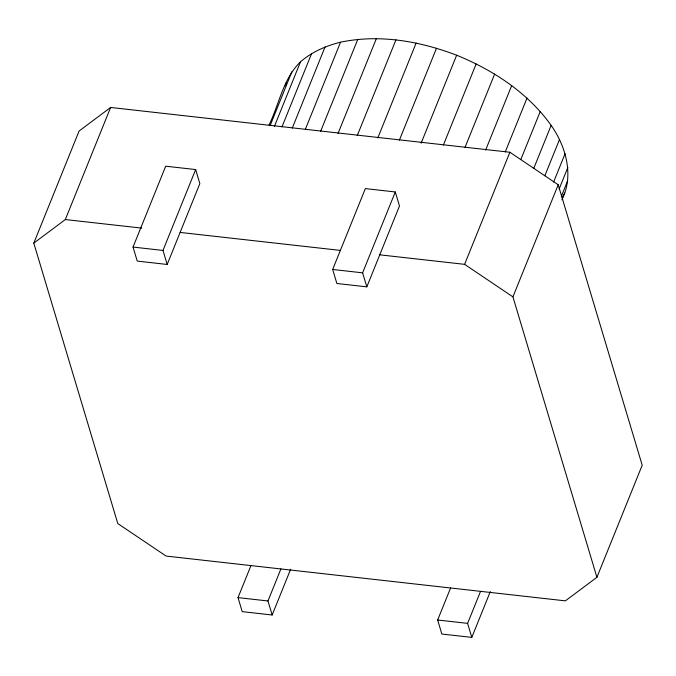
<?xml version="1.0" encoding="UTF-8"?>
<svg xmlns="http://www.w3.org/2000/svg" width="676" height="676" viewBox="0 0 676 676"><rect width="100%" height="100%" fill="white"/><g stroke="black" fill="none" stroke-linecap="round" stroke-linejoin="round"><path stroke-width="1.01" d="M561.9 199.868C574.101 175.481 566.065 146.65 551.143 125.381C527.931 92.798 493.294 70.143 456.655 55.221C419.973 41.194 379.439 33.994 340.552 42.191C325.959 45.833 311.873 51.875 300.474 61.862C283.075 78.686 279.315 104.019 269.023 125.009M285.314 85.801L286.016 82.954M33.8 243.115L79.084 131.026L110.619 107.459L509.89 152.252L558.215 184.776L642.2 465.215L596.916 577.304L565.381 600.863L166.11 556.069L117.785 523.545L33.8 243.115L65.327 219.548L110.619 107.459M133.037 247.07L165.704 166.203L195.651 169.566L199.851 183.585L167.183 264.451L137.236 261.097L133.037 247.07L162.984 250.433L167.183 264.451M162.984 250.433L195.651 169.566M270.155 125.525L291.888 71.732M274.397 126.412L300.474 61.862M281.976 126.894L311.611 53.548M292.26 128.119L325.055 46.94M305.383 129.243L340.552 42.191M320.618 131.33L357.765 39.394M338.025 133.476L376.355 38.608M357.215 135.682L395.942 39.842M377.8 137.938L416.129 43.07M332.668 269.47L365.344 188.604L395.291 191.959L399.491 205.986L366.815 286.852L336.868 283.489L332.668 269.47L362.615 272.834L366.815 286.852M399.364 140.169L436.502 48.233M362.615 272.834L395.291 191.959M421.089 143.244L456.655 55.221M290.663 569.2L272.166 614.999L242.219 611.636L238.02 597.618L250.957 565.592M443.363 145.07L476.166 63.899M272.166 614.999L267.966 600.972L280.903 568.947M465.003 147.427L494.638 74.081M485.622 150.114L511.698 85.565M505.276 151.906L527.01 98.113M379.751 254.827L464.598 264.341L509.89 152.252M520.883 159.401L540.242 111.481M533.753 168.417L551.143 125.381M544.856 175.726L559.475 139.543M553.627 182.03L565.085 153.672M596.916 577.304L512.923 296.865L558.215 184.776M559.153 188.993L567.848 167.479M561.384 196.336L567.705 180.686M490.303 591.601L471.797 637.392L441.85 634.037L437.651 620.01L450.596 587.985M471.797 637.392L467.598 623.373L480.543 591.348M562.221 197.696L564.671 193.023M65.327 219.548L141.791 228.125M180.12 232.426L340.383 250.407M238.02 597.618L267.966 600.972M437.651 620.01L467.598 623.373M464.598 264.341L512.923 296.865"/></g></svg>
